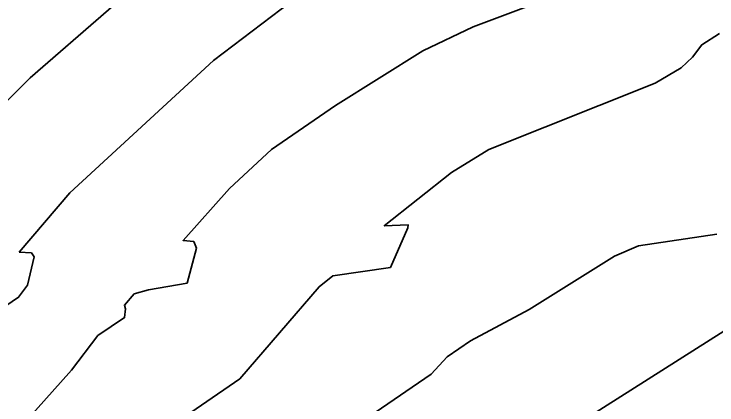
# Model space of a CAD drawing. Header units: metres. Extents: x 1477905 to 1478744, y 4202276 to 4202610.
# Drawn here: x 1478475.2 to 1478544.4, y 4202445.8 to 4202484.3 of the extents above; entities that cross this region are included whole.
import ezdxf

# ---------------------------------------------------------------- set-up
doc = ezdxf.new("R2010")
doc.units = ezdxf.units.M
doc.layers.add('Nouveau Terrain - CN - Courbes', color=22, linetype='Continuous', lineweight=0)

msp = doc.modelspace()

# ---------------------------------------------------------------- linework, layer by layer
at = {"layer": 'Nouveau Terrain - CN - Courbes', "linetype": 'Continuous', "lineweight": 35}
for points in [[(1478462.254, 4202460.105, 70), (1478462.973, 4202462.806, 70), (1478464.7, 4202464.888, 70), (1478466.386, 4202466.094, 70), (1478474.302, 4202475.5, 70), (1478476.818, 4202478.018, 70), (1478492.24, 4202491.436, 70), (1478497.03, 4202495.081, 70), (1478505.575, 4202502.522, 70), (1478519.14, 4202509.059, 70), (1478524.889, 4202511.354, 70), (1478530.064, 4202512.771, 70), (1478539.474, 4202514.926, 70), (1478552.022, 4202526.303, 70)], [(1478475.746, 4202460.851, 69), (1478480.734, 4202466.702, 69), (1478494.873, 4202479.722, 69), (1478501.525, 4202484.794, 69), (1478512.091, 4202492.257, 69), (1478514.29, 4202493.668, 69), (1478530.321, 4202499.763, 69), (1478535.027, 4202501.171, 69), (1478542.152, 4202504.405, 69), (1478551.477, 4202509.003, 69)], [(1478492.289, 4202457.796, 68), (1478493.181, 4202461.269, 68), (1478492.924, 4202461.897, 68), (1478491.876, 4202462.011, 68), (1478496.449, 4202467.136, 68), (1478500.583, 4202470.96, 68), (1478506.892, 4202475.31, 68), (1478515.485, 4202480.672, 68), (1478520.423, 4202483.037, 68), (1478534.266, 4202488.277, 68), (1478535.813, 4202489.277, 68), (1478536.454, 4202489.898, 68), (1478538.794, 4202490.75, 68), (1478544.729, 4202492.892, 68)], [(1478512.303, 4202459.357, 67), (1478514.002, 4202463.272, 67), (1478514.039, 4202463.542, 67), (1478511.687, 4202463.461, 67), (1478518.294, 4202468.707, 67), (1478521.979, 4202470.961, 67), (1478538.341, 4202477.494, 67), (1478540.928, 4202479.023, 67), (1478542.044, 4202480.07, 67), (1478542.939, 4202481.276, 67), (1478544.691, 4202482.382, 67)], [(1478479.047, 4202402.991, 65), (1478473.621, 4202401.417, 65), (1478475.986, 4202404.625, 65), (1478479.081, 4202408.367, 65), (1478480.429, 4202408.946, 65), (1478485.408, 4202410.008, 65), (1478487.609, 4202415.587, 65), (1478513.964, 4202433.312, 65), (1478556.971, 4202460.598, 65), (1478557.432, 4202461.6, 65), (1478559.407, 4202462.248, 65), (1478561.959, 4202463.805, 65), (1478569.909, 4202469.411, 65), (1478584.395, 4202477.759, 65), (1478587.343, 4202479.804, 65)], [(1478460.056, 4202398.024, 66), (1478459.213, 4202398.19, 66), (1478462.016, 4202401.475, 66), (1478465.608, 4202405.935, 66), (1478474.12, 4202416.931, 66), (1478475.005, 4202417.081, 66), (1478482.581, 4202425.773, 66), (1478516.307, 4202448.862, 66), (1478517.882, 4202450.562, 66), (1478520.16, 4202452.126, 66), (1478525.941, 4202455.216, 66), (1478534.351, 4202460.458, 66), (1478536.7, 4202461.469, 66), (1478544.44, 4202462.628, 66)], [(1478371.905, 4202394.085, 69), (1478376.547, 4202394.076, 69), (1478391.54, 4202395.311, 69), (1478400.27, 4202397.322, 69), (1478408.69, 4202399.772, 69), (1478424.887, 4202406.04, 69), (1478438.982, 4202414.354, 69), (1478457.837, 4202436.77, 69), (1478460.211, 4202439.51, 69), (1478465.687, 4202446.21, 69), (1478472.501, 4202453.922, 69), (1478473.774, 4202455.135, 69), (1478475.677, 4202456.43, 69), (1478476.557, 4202457.597, 69), (1478477.222, 4202460.388, 69), (1478476.939, 4202460.801, 69), (1478475.746, 4202460.851, 69)], [(1478387.232, 4202386.095, 67), (1478390.908, 4202388.991, 67), (1478394.473, 4202390.825, 67), (1478403.845, 4202393.311, 67), (1478406.849, 4202393.747, 67), (1478419.866, 4202397.783, 67), (1478421.24, 4202398.136, 67), (1478435.962, 4202405.513, 67), (1478437.087, 4202405.888, 67), (1478450.501, 4202402.302, 67), (1478451.48, 4202402.868, 67), (1478459.844, 4202412.132, 67), (1478463.308, 4202416.607, 67), (1478463.581, 4202416.653, 67), (1478482.376, 4202438.021, 67), (1478497.451, 4202448.386, 67), (1478505.262, 4202457.459, 67), (1478506.615, 4202458.523, 67), (1478512.303, 4202459.357, 67)], [(1478382.675, 4202393.065, 68), (1478392.16, 4202393.916, 68), (1478408.573, 4202397.695, 68), (1478411.006, 4202398.346, 68), (1478424.426, 4202403.867, 68), (1478429.207, 4202406.6, 68), (1478439.76, 4202413.004, 68), (1478442.229, 4202413.551, 68), (1478448.474, 4202411.586, 68), (1478451.987, 4202415.688, 68), (1478451.533, 4202415.711, 68), (1478460.384, 4202426.321, 68), (1478480.902, 4202449.234, 68), (1478483.493, 4202452.662, 68), (1478486.113, 4202454.424, 68), (1478486.203, 4202455.293, 68), (1478486.094, 4202455.643, 68), (1478487.074, 4202456.745, 68), (1478488.476, 4202457.155, 68), (1478492.289, 4202457.796, 68)]]:
    msp.add_polyline3d(points, dxfattribs=at)

doc.saveas('drawing.dxf')
